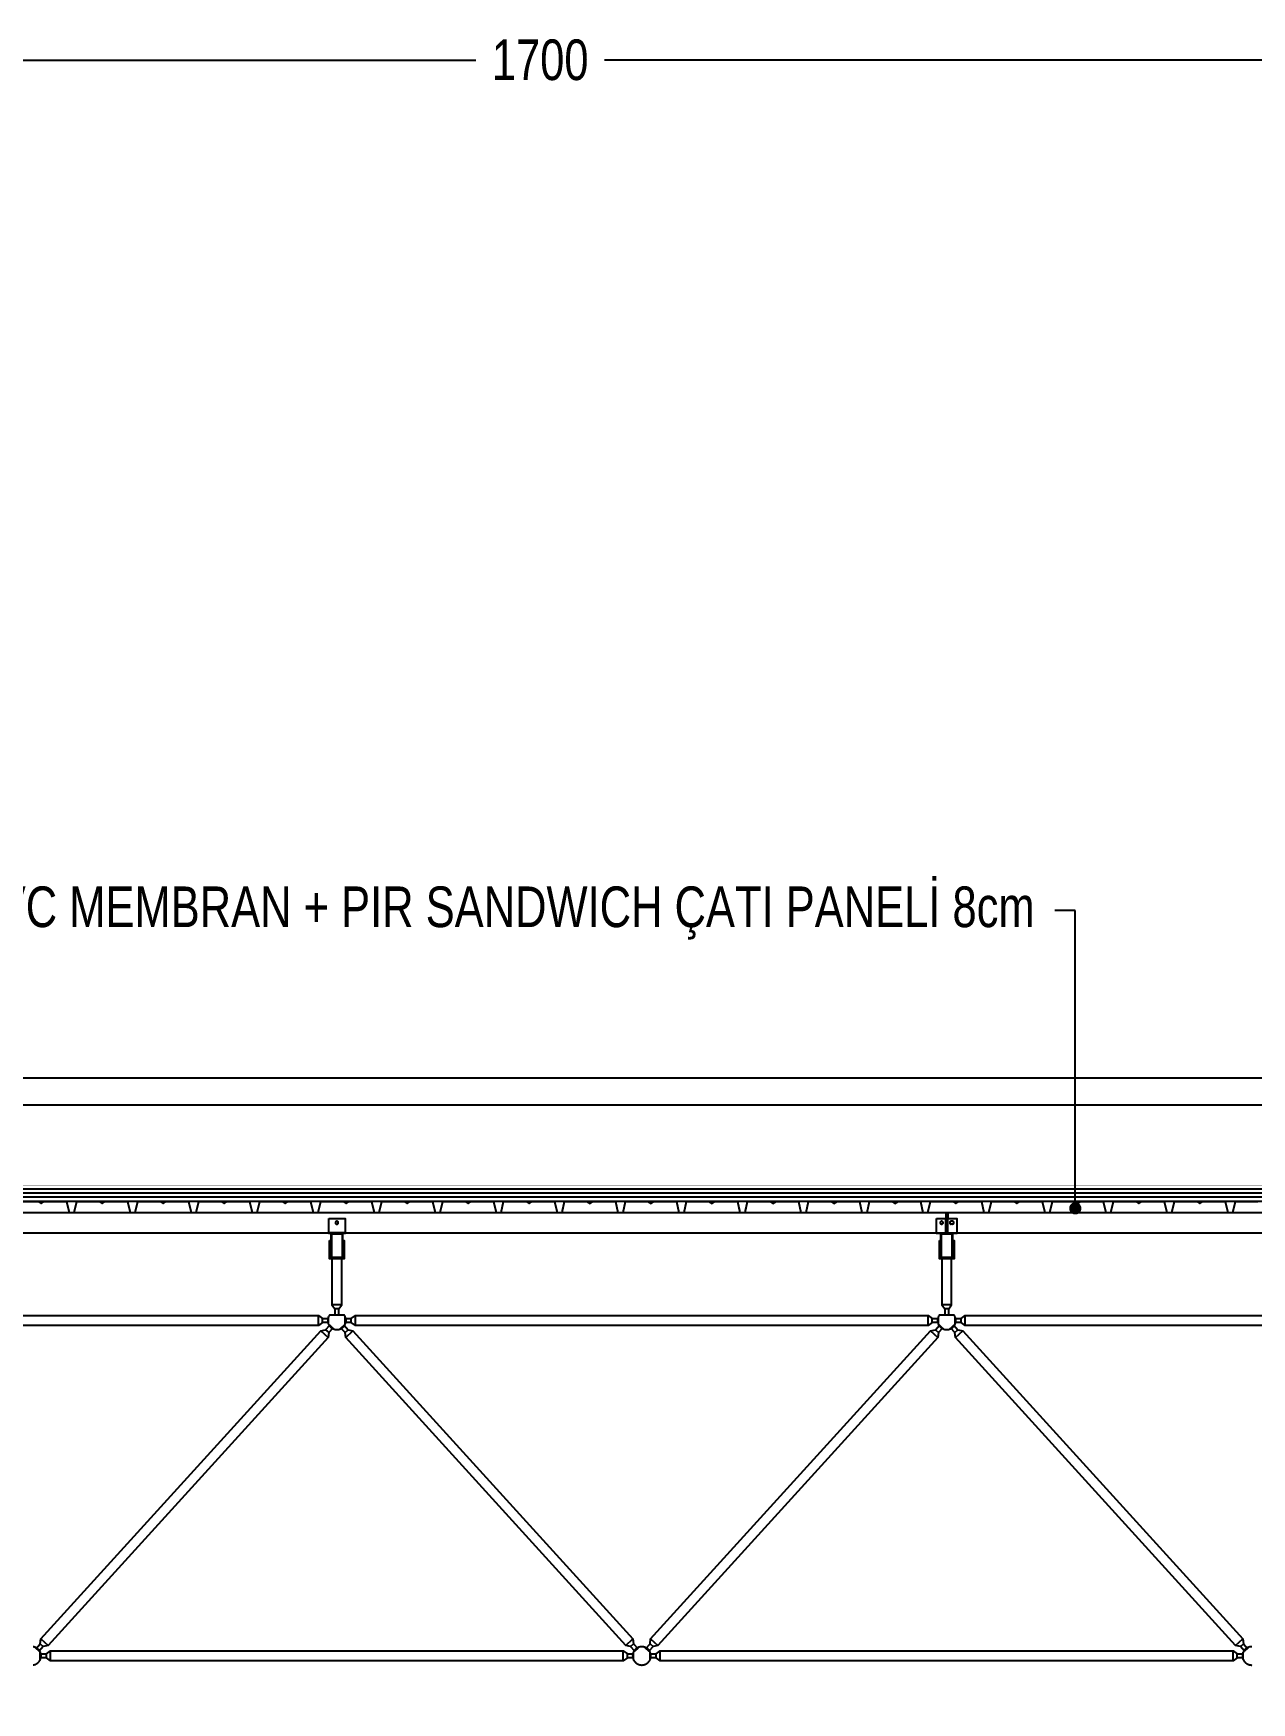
# Model space of a CAD drawing. Header units: centimetres. Extents: x 26569 to 160723, y -3143 to 14565.
# Drawn here: x 112708 to 113308, y -1002 to -180 of the extents above; entities that cross this region are included whole.
import ezdxf
from ezdxf import colors
from ezdxf.entities.mleader import LeaderData, LeaderLine
from ezdxf.math import Vec2, Vec3

# ---------------------------------------------------------------- set-up
doc = ezdxf.new("R2010")
doc.units = ezdxf.units.CM
doc.header["$LTSCALE"] = 100
doc.linetypes.add('HIDDEN', pattern=[9.525, 6.35, -3.175])
for name, color, linetype in [('A-ANNO-DIMS', 187, 'Continuous'), ('A-ELEV-02', 253, 'Continuous'), ('A-ELEV-04', 250, 'Continuous'), ('A-WALL-INSL', 249, 'Continuous'), ('A-WALL-SNWPNL', 200, 'Continuous'), ('S-STEL', 3, 'Continuous')]:
    doc.layers.add(name, color=color, linetype=linetype)
doc.styles.add('Fields_100', font='act_simplex.shx', dxfattribs={"width": 0.8, "height": 20})
doc.linetypes.add('BATTING', pattern='A,0.00254,-2.54,[134,ltypeshp.shx,S=2.54,R=0,X=-2.54,Y=0],-5.08,[134,ltypeshp.shx,S=2.54,R=180,X=2.54,Y=0],-2.54', length=10.16254)
doc.dimstyles.new('FIELDS_100', dxfattribs={"dimscale": 0, "dimtxt": 20, "dimasz": 5, "dimexe": 5, "dimexo": 5, "dimgap": 5, "dimtad": 0, "dimdec": 0, "dimzin": 0, "dimdsep": 46, "dimtxsty": 'Fields_100', "dimblk": 'DOT', "dimcen": 0.09, "dimclrt": 50, "dimadec": 0, "dimazin": 0, "dimtfac": 1, "dimtdec": 0, "dimtix": 1, "dimtofl": 0, "dimtmove": 1, "dimatfit": 3, "dimfxl": 5, "dimfxlon": 1, "dimtolj": 1, "dimtzin": 0, "dimarcsym": 0})

# ---------------------------------------------------------------- blocks, each defined once
blk = doc.blocks.new('_Dot')
at = {"color": 0, "linetype": 'ByBlock', "lineweight": -2}
blk.add_line((-0.5, 0), (-1, 0), dxfattribs=at)
at = {"color": 0, "linetype": 'ByBlock', "const_width": 0.5}
blk.add_lwpolyline([(-0.25, 0, 1), (0.25, 0, 1)], format="xyb", close=True, dxfattribs=at)
blk = doc.blocks.new('*D477')
at = {"layer": 'A-ANNO-DIMS', "color": 0, "lineweight": -2, "transparency": 16777216}
for p, q in [((112107.73, -198.45), (112107.73, -188.45)), ((113807.73, -198.45), (113807.73, -188.45)), ((112112.73, -193.45), (112926.06, -193.45)), ((113802.73, -193.45), (112989.4, -193.45))]:
    blk.add_line(p, q, dxfattribs=at)
at = {"layer": 'DEFPOINTS', "color": 0, "transparency": 16777216}
for p in [(113807.73, -193.45), (112107.73, -1038.45), (113807.73, -1038.45)]:
    blk.add_point(p, dxfattribs=at)
at = {"layer": 'A-ANNO-DIMS', "color": 0, "lineweight": -2, "transparency": 16777216, "xscale": 5, "yscale": 5, "zscale": 5, "rotation": 180}
blk.add_blockref('_Dot', (112107.73, -193.45), dxfattribs=at)
at = {"layer": 'A-ANNO-DIMS', "color": 0, "lineweight": -2, "transparency": 16777216, "xscale": 5, "yscale": 5, "zscale": 5}
blk.add_blockref('_Dot', (113807.73, -193.45), dxfattribs=at)
at = {"layer": 'A-ANNO-DIMS', "color": 50, "transparency": 16777216, "insert": (112957.73, -193.45), "char_height": 20, "attachment_point": 5, "style": 'Fields_100'}
blk.add_mtext('\\A1;1700', dxfattribs=at)

msp = doc.modelspace()

# ---------------------------------------------------------------- linework, layer by layer
at = {"layer": 'A-ELEV-02'}
for points in [[(104855.23, -760.44), (113852.73, -760.44)], [(113157.23, -760.44), (113157.23, -763.44)], [(113158.23, -760.44), (113158.23, -763.44)], [(104855.23, -770.44), (113852.73, -770.44)], [(112861.73, -770.44), (112853.73, -770.44)], [(113152.73, -770.44), (113162.73, -770.44)], [(113159.93, -764.74), (113159.91, -764.74), (113159.9, -764.74), (113159.88, -764.75), (113159.87, -764.75), (113159.85, -764.75), (113159.83, -764.75), (113159.82, -764.75), (113159.8, -764.76), (113159.79, -764.76), (113159.77, -764.76), (113159.75, -764.77), (113159.74, -764.77), (113159.72, -764.78), (113159.7, -764.78), (113159.69, -764.79), (113159.67, -764.79), (113159.66, -764.8), (113159.64, -764.81), (113159.62, -764.81), (113159.61, -764.82), (113159.59, -764.83), (113159.58, -764.84), (113159.56, -764.85), (113159.55, -764.86), (113159.53, -764.87), (113159.52, -764.88), (113159.5, -764.89), (113159.49, -764.9), (113159.47, -764.91), (113159.46, -764.92), (113159.45, -764.94), (113159.43, -764.95), (113159.42, -764.96), (113159.41, -764.98), (113159.4, -764.99), (113159.39, -765), (113159.38, -765.02), (113159.36, -765.03), (113159.35, -765.05), (113159.34, -765.06), (113159.33, -765.08), (113159.33, -765.09), (113159.32, -765.11), (113159.31, -765.12), (113159.3, -765.14), (113159.29, -765.15), (113159.29, -765.17), (113159.28, -765.19), (113159.27, -765.2), (113159.27, -765.22), (113159.26, -765.23), (113159.26, -765.25), (113159.25, -765.27), (113159.25, -765.28), (113159.24, -765.3), (113159.24, -765.32), (113159.24, -765.33), (113159.24, -765.35), (113159.23, -765.36), (113159.23, -765.38), (113159.23, -765.4), (113159.23, -765.41), (113159.23, -765.43), (113159.23, -765.44), (113159.23, -765.46), (113159.23, -765.48), (113159.23, -765.49), (113159.23, -765.51), (113159.23, -765.52), (113159.24, -765.54), (113159.24, -765.55), (113159.24, -765.57), (113159.24, -765.59), (113159.25, -765.6), (113159.25, -765.62), (113159.26, -765.64), (113159.26, -765.65), (113159.27, -765.67), (113159.27, -765.69), (113159.28, -765.7), (113159.29, -765.72), (113159.29, -765.73), (113159.3, -765.75), (113159.31, -765.77), (113159.32, -765.78), (113159.33, -765.8), (113159.33, -765.81), (113159.34, -765.83), (113159.35, -765.84), (113159.36, -765.86), (113159.38, -765.87), (113159.39, -765.89), (113159.4, -765.9), (113159.41, -765.91), (113159.42, -765.93), (113159.43, -765.94), (113159.45, -765.95), (113159.46, -765.96), (113159.47, -765.98), (113159.49, -765.99), (113159.5, -766), (113159.52, -766.01), (113159.53, -766.02), (113159.55, -766.03), (113159.56, -766.04), (113159.58, -766.05), (113159.59, -766.06), (113159.61, -766.07), (113159.62, -766.07), (113159.64, -766.08), (113159.66, -766.09), (113159.67, -766.09), (113159.69, -766.1), (113159.7, -766.11), (113159.72, -766.11), (113159.74, -766.12), (113159.75, -766.12), (113159.77, -766.13), (113159.79, -766.13), (113159.8, -766.13), (113159.82, -766.13), (113159.83, -766.14), (113159.85, -766.14), (113159.87, -766.14), (113159.88, -766.14), (113159.9, -766.14), (113159.91, -766.14), (113159.93, -766.14)], [(113160.53, -764.74), (113159.93, -764.74)], [(113160.53, -766.14), (113159.93, -766.14)], [(113160.53, -766.14), (113160.55, -766.14), (113160.56, -766.14), (113160.58, -766.14), (113160.59, -766.14), (113160.61, -766.14), (113160.62, -766.14), (113160.64, -766.13), (113160.66, -766.13), (113160.67, -766.13), (113160.69, -766.13), (113160.71, -766.12), (113160.72, -766.12), (113160.74, -766.11), (113160.76, -766.11), (113160.77, -766.1), (113160.79, -766.09), (113160.8, -766.09), (113160.82, -766.08), (113160.84, -766.07), (113160.85, -766.07), (113160.87, -766.06), (113160.88, -766.05), (113160.9, -766.04), (113160.91, -766.03), (113160.93, -766.02), (113160.94, -766.01), (113160.96, -766), (113160.97, -765.99), (113160.98, -765.98), (113161, -765.96), (113161.01, -765.95), (113161.02, -765.94), (113161.04, -765.93), (113161.05, -765.91), (113161.06, -765.9), (113161.07, -765.89), (113161.08, -765.87), (113161.1, -765.86), (113161.11, -765.84), (113161.12, -765.83), (113161.13, -765.81), (113161.13, -765.8), (113161.14, -765.78), (113161.15, -765.77), (113161.16, -765.75), (113161.17, -765.73), (113161.17, -765.72), (113161.18, -765.7), (113161.19, -765.69), (113161.19, -765.67), (113161.2, -765.65), (113161.2, -765.64), (113161.21, -765.62), (113161.21, -765.6), (113161.21, -765.59), (113161.22, -765.57), (113161.22, -765.55), (113161.22, -765.54), (113161.23, -765.52), (113161.23, -765.51), (113161.23, -765.49), (113161.23, -765.48), (113161.23, -765.46), (113161.23, -765.44), (113161.23, -765.43), (113161.23, -765.41), (113161.23, -765.4), (113161.23, -765.38), (113161.23, -765.36), (113161.22, -765.35), (113161.22, -765.33), (113161.22, -765.32), (113161.21, -765.3), (113161.21, -765.28), (113161.21, -765.27), (113161.2, -765.25), (113161.2, -765.23), (113161.19, -765.22), (113161.19, -765.2), (113161.18, -765.19), (113161.17, -765.17), (113161.17, -765.15), (113161.16, -765.14), (113161.15, -765.12), (113161.14, -765.11), (113161.13, -765.09), (113161.13, -765.08), (113161.12, -765.06), (113161.11, -765.05), (113161.1, -765.03), (113161.08, -765.02), (113161.07, -765), (113161.06, -764.99), (113161.05, -764.98), (113161.04, -764.96), (113161.02, -764.95), (113161.01, -764.94), (113161, -764.92), (113160.98, -764.91), (113160.97, -764.9), (113160.96, -764.89), (113160.94, -764.88), (113160.93, -764.87), (113160.91, -764.86), (113160.9, -764.85), (113160.88, -764.84), (113160.87, -764.83), (113160.85, -764.82), (113160.84, -764.81), (113160.82, -764.81), (113160.8, -764.8), (113160.79, -764.79), (113160.77, -764.79), (113160.76, -764.78), (113160.74, -764.78), (113160.72, -764.77), (113160.71, -764.77), (113160.69, -764.76), (113160.67, -764.76), (113160.66, -764.76), (113160.64, -764.75), (113160.62, -764.75), (113160.61, -764.75), (113160.59, -764.75), (113160.58, -764.75), (113160.56, -764.74), (113160.55, -764.74), (113160.53, -764.74)], [(112854.13, -776.04), (112854.63, -776.04)], [(112854.13, -777.44), (112854.63, -777.44)], [(112860.83, -776.04), (112861.33, -776.04)], [(112860.83, -777.44), (112861.33, -777.44)], [(113154.13, -776.04), (113154.63, -776.04)], [(113154.13, -777.44), (113154.63, -777.44)], [(113160.83, -776.04), (113161.33, -776.04)], [(113160.83, -777.44), (113161.33, -777.44)], [(112855.31, -783.24), (112855.31, -805.84), (112856.73, -807.84), (112856.73, -810.84)], [(112858.73, -810.84), (112858.73, -807.84), (112860.14, -805.84), (112860.14, -783.24)], [(113155.31, -783.24), (113155.31, -805.84), (113156.73, -807.84), (113156.73, -810.84)], [(113158.73, -810.84), (113158.73, -807.84), (113160.14, -805.84), (113160.14, -783.24)], [(112561.83, -812.54), (112564.83, -812.54), (112566.83, -811.13), (112848.63, -811.13), (112850.63, -812.54), (112853.63, -812.54)], [(112848.63, -815.96), (112848.63, -811.13)], [(112850.63, -814.54), (112850.63, -812.54)], [(112854.13, -810.84), (112854.04, -810.96), (112853.96, -811.09), (112853.88, -811.22), (112853.8, -811.35), (112853.73, -811.48), (112853.66, -811.62), (112853.6, -811.76), (112853.54, -811.91), (112853.48, -812.05), (112853.46, -812.13), (112853.43, -812.2), (112853.41, -812.28), (112853.39, -812.36), (112853.37, -812.43), (112853.35, -812.51), (112853.33, -812.59), (112853.32, -812.67), (112853.3, -812.74), (112853.29, -812.82), (112853.28, -812.9), (112853.27, -812.98), (112853.26, -813.06), (112853.25, -813.14), (112853.24, -813.22), (112853.24, -813.3), (112853.23, -813.38), (112853.23, -813.46), (112853.23, -813.54), (112853.23, -813.62), (112853.23, -813.7), (112853.24, -813.78), (112853.24, -813.86), (112853.25, -813.94), (112853.25, -814.01), (112853.26, -814.09), (112853.27, -814.17), (112853.29, -814.25), (112853.31, -814.4), (112853.35, -814.56), (112853.38, -814.71), (112853.43, -814.86), (112853.47, -815), (112853.52, -815.14), (112853.58, -815.29), (112853.64, -815.42), (112853.71, -815.56), (112853.77, -815.69), (112853.85, -815.82), (112853.93, -815.95), (112854.01, -816.07), (112854.1, -816.2), (112854.19, -816.32), (112854.29, -816.44), (112854.39, -816.56), (112854.5, -816.68), (112854.55, -816.73), (112854.61, -816.79), (112854.67, -816.84), (112854.73, -816.9), (112854.79, -816.95), (112854.85, -817), (112854.91, -817.05), (112854.97, -817.1), (112855.03, -817.15), (112855.1, -817.19), (112855.16, -817.24), (112855.23, -817.29), (112855.3, -817.33), (112855.36, -817.37), (112855.43, -817.41), (112855.5, -817.45), (112855.57, -817.49), (112855.64, -817.53), (112855.71, -817.57), (112855.78, -817.6), (112855.86, -817.64), (112855.93, -817.67), (112856, -817.7), (112856.08, -817.73), (112856.15, -817.76), (112856.22, -817.78), (112856.3, -817.81), (112856.37, -817.83), (112856.52, -817.88), (112856.67, -817.92), (112856.83, -817.95), (112856.98, -817.98), (112857.13, -818), (112857.28, -818.02), (112857.43, -818.03), (112857.58, -818.04), (112857.73, -818.04), (112857.88, -818.04), (112858.03, -818.03), (112858.18, -818.02), (112858.33, -818), (112858.48, -817.98), (112858.63, -817.95), (112858.79, -817.92), (112858.94, -817.88), (112859.09, -817.83), (112859.16, -817.81), (112859.24, -817.78), (112859.31, -817.76), (112859.38, -817.73), (112859.46, -817.7), (112859.53, -817.67), (112859.6, -817.64), (112859.68, -817.6), (112859.75, -817.57), (112859.82, -817.53), (112859.89, -817.49), (112859.96, -817.45), (112860.03, -817.41), (112860.1, -817.37), (112860.16, -817.33), (112860.23, -817.29), (112860.3, -817.24), (112860.36, -817.19), (112860.43, -817.15), (112860.49, -817.1), (112860.55, -817.05), (112860.61, -817), (112860.67, -816.95), (112860.73, -816.9), (112860.79, -816.84), (112860.85, -816.79), (112860.91, -816.73), (112860.96, -816.68), (112861.07, -816.56), (112861.17, -816.44), (112861.27, -816.32), (112861.36, -816.2), (112861.45, -816.07), (112861.53, -815.95), (112861.61, -815.82), (112861.69, -815.69), (112861.75, -815.56), (112861.82, -815.42), (112861.88, -815.29), (112861.94, -815.14), (112861.99, -815), (112862.03, -814.86), (112862.08, -814.71), (112862.11, -814.56), (112862.15, -814.4), (112862.17, -814.25), (112862.19, -814.17), (112862.2, -814.09), (112862.21, -814.01), (112862.21, -813.94), (112862.22, -813.86), (112862.22, -813.78), (112862.23, -813.7), (112862.23, -813.62), (112862.23, -813.54), (112862.23, -813.46), (112862.23, -813.38), (112862.22, -813.3), (112862.22, -813.22), (112862.21, -813.14), (112862.2, -813.06), (112862.19, -812.98), (112862.18, -812.9), (112862.17, -812.82), (112862.16, -812.74), (112862.14, -812.67), (112862.13, -812.59), (112862.11, -812.51), (112862.09, -812.43), (112862.07, -812.36), (112862.05, -812.28), (112862.03, -812.2), (112862, -812.13), (112861.98, -812.05), (112861.92, -811.91), (112861.86, -811.76), (112861.8, -811.62), (112861.73, -811.48), (112861.66, -811.35), (112861.58, -811.22), (112861.5, -811.09), (112861.42, -810.96), (112861.33, -810.84)], [(112853.63, -815.4), (112853.63, -811.69)], [(112854.13, -810.84), (112861.33, -810.84)], [(112860.14, -805.84), (112855.31, -805.84)], [(112858.73, -807.84), (112856.73, -807.84)], [(112861.83, -812.54), (112864.83, -812.54), (112866.83, -811.13), (113148.63, -811.13), (113150.63, -812.54), (113153.63, -812.54)], [(112861.83, -815.4), (112861.83, -811.69)], [(112864.83, -814.54), (112864.83, -812.54)], [(112866.83, -815.96), (112866.83, -811.13)], [(113148.63, -815.96), (113148.63, -811.13)], [(113150.63, -814.54), (113150.63, -812.54)], [(113154.13, -810.84), (113154.04, -810.96), (113153.96, -811.09), (113153.88, -811.22), (113153.8, -811.35), (113153.73, -811.48), (113153.66, -811.62), (113153.6, -811.76), (113153.54, -811.91), (113153.48, -812.05), (113153.46, -812.13), (113153.43, -812.2), (113153.41, -812.28), (113153.39, -812.36), (113153.37, -812.43), (113153.35, -812.51), (113153.33, -812.59), (113153.32, -812.67), (113153.3, -812.74), (113153.29, -812.82), (113153.28, -812.9), (113153.27, -812.98), (113153.26, -813.06), (113153.25, -813.14), (113153.24, -813.22), (113153.24, -813.3), (113153.23, -813.38), (113153.23, -813.46), (113153.23, -813.54), (113153.23, -813.62), (113153.23, -813.7), (113153.24, -813.78), (113153.24, -813.86), (113153.25, -813.94), (113153.25, -814.01), (113153.26, -814.09), (113153.27, -814.17), (113153.29, -814.25), (113153.31, -814.4), (113153.35, -814.56), (113153.38, -814.71), (113153.43, -814.86), (113153.47, -815), (113153.52, -815.14), (113153.58, -815.29), (113153.64, -815.42), (113153.71, -815.56), (113153.77, -815.69), (113153.85, -815.82), (113153.93, -815.95), (113154.01, -816.07), (113154.1, -816.2), (113154.19, -816.32), (113154.29, -816.44), (113154.39, -816.56), (113154.5, -816.68), (113154.55, -816.73), (113154.61, -816.79), (113154.67, -816.84), (113154.73, -816.9), (113154.79, -816.95), (113154.85, -817), (113154.91, -817.05), (113154.97, -817.1), (113155.03, -817.15), (113155.1, -817.19), (113155.16, -817.24), (113155.23, -817.29), (113155.3, -817.33), (113155.36, -817.37), (113155.43, -817.41), (113155.5, -817.45), (113155.57, -817.49), (113155.64, -817.53), (113155.71, -817.57), (113155.78, -817.6), (113155.86, -817.64), (113155.93, -817.67), (113156, -817.7), (113156.08, -817.73), (113156.15, -817.76), (113156.22, -817.78), (113156.3, -817.81), (113156.37, -817.83), (113156.52, -817.88), (113156.67, -817.92), (113156.83, -817.95), (113156.98, -817.98), (113157.13, -818), (113157.28, -818.02), (113157.43, -818.03), (113157.58, -818.04), (113157.73, -818.04), (113157.88, -818.04), (113158.03, -818.03), (113158.18, -818.02), (113158.33, -818), (113158.48, -817.98), (113158.63, -817.95), (113158.79, -817.92), (113158.94, -817.88), (113159.09, -817.83), (113159.16, -817.81), (113159.24, -817.78), (113159.31, -817.76), (113159.38, -817.73), (113159.46, -817.7), (113159.53, -817.67), (113159.6, -817.64), (113159.68, -817.6), (113159.75, -817.57), (113159.82, -817.53), (113159.89, -817.49), (113159.96, -817.45), (113160.03, -817.41), (113160.1, -817.37), (113160.16, -817.33), (113160.23, -817.29), (113160.3, -817.24), (113160.36, -817.19), (113160.43, -817.15), (113160.49, -817.1), (113160.55, -817.05), (113160.61, -817), (113160.67, -816.95), (113160.73, -816.9), (113160.79, -816.84), (113160.85, -816.79), (113160.91, -816.73), (113160.96, -816.68), (113161.07, -816.56), (113161.17, -816.44), (113161.27, -816.32), (113161.36, -816.2), (113161.45, -816.07), (113161.53, -815.95), (113161.61, -815.82), (113161.69, -815.69), (113161.75, -815.56), (113161.82, -815.42), (113161.88, -815.29), (113161.94, -815.14), (113161.99, -815), (113162.03, -814.86), (113162.08, -814.71), (113162.11, -814.56), (113162.15, -814.4), (113162.17, -814.25), (113162.19, -814.17), (113162.2, -814.09), (113162.21, -814.01), (113162.21, -813.94), (113162.22, -813.86), (113162.22, -813.78), (113162.23, -813.7), (113162.23, -813.62), (113162.23, -813.54), (113162.23, -813.46), (113162.23, -813.38), (113162.22, -813.3), (113162.22, -813.22), (113162.21, -813.14), (113162.2, -813.06), (113162.19, -812.98), (113162.18, -812.9), (113162.17, -812.82), (113162.16, -812.74), (113162.14, -812.67), (113162.13, -812.59), (113162.11, -812.51), (113162.09, -812.43), (113162.07, -812.36), (113162.05, -812.28), (113162.03, -812.2), (113162, -812.13), (113161.98, -812.05), (113161.92, -811.91), (113161.86, -811.76), (113161.8, -811.62), (113161.73, -811.48), (113161.66, -811.35), (113161.58, -811.22), (113161.5, -811.09), (113161.42, -810.96), (113161.33, -810.84)], [(113153.63, -815.4), (113153.63, -811.69)], [(113154.13, -810.84), (113161.33, -810.84)], [(113160.14, -805.84), (113155.31, -805.84)], [(113158.73, -807.84), (113156.73, -807.84)], [(113161.83, -812.54), (113164.83, -812.54), (113166.83, -811.13), (113448.63, -811.13), (113450.63, -812.54), (113453.63, -812.54)], [(113161.83, -815.4), (113161.83, -811.69)], [(113164.83, -814.54), (113164.83, -812.54)], [(113166.83, -815.96), (113166.83, -811.13)], [(112853.63, -814.54), (112850.63, -814.54), (112848.63, -815.96), (112566.83, -815.96), (112564.83, -814.54), (112561.83, -814.54)], [(112849.82, -818.65), (112853.4, -821.9)], [(112852.21, -818.12), (112853.69, -819.47)], [(112853.6, -815.33), (112856.34, -817.83)], [(112859.12, -817.83), (112861.86, -815.33)], [(112861.77, -819.47), (112863.25, -818.12)], [(113153.63, -814.54), (113150.63, -814.54), (113148.63, -815.96), (112866.83, -815.96), (112864.83, -814.54), (112861.83, -814.54)], [(112862.06, -821.9), (112865.64, -818.65)], [(113149.82, -818.65), (113153.4, -821.9)], [(113152.21, -818.12), (113153.69, -819.47)], [(113153.6, -815.33), (113156.34, -817.83)], [(113159.12, -817.83), (113161.86, -815.33)], [(113161.77, -819.47), (113163.25, -818.12)], [(113453.63, -814.54), (113450.63, -814.54), (113448.63, -815.96), (113166.83, -815.96), (113164.83, -814.54), (113161.83, -814.54)], [(113162.06, -821.9), (113165.64, -818.65)], [(112708.34, -983), (112708.44, -982.99), (112708.55, -982.97), (112708.65, -982.95), (112708.76, -982.92), (112708.86, -982.9), (112708.97, -982.87), (112709.07, -982.84), (112709.18, -982.8), (112709.28, -982.77), (112709.39, -982.73), (112709.49, -982.69), (112709.59, -982.64), (112709.7, -982.59), (112709.8, -982.54), (112709.9, -982.49), (112710, -982.43), (112710.1, -982.37), (112710.19, -982.31), (112710.29, -982.25), (112710.38, -982.18), (112710.48, -982.11), (112710.57, -982.04), (112710.66, -981.96), (112710.74, -981.89), (112710.83, -981.81), (112710.91, -981.73), (112710.99, -981.64), (112711.07, -981.56), (112711.15, -981.47), (112711.22, -981.38), (112711.3, -981.29), (112711.37, -981.2), (112711.43, -981.1), (112711.5, -981.01), (112711.56, -980.91), (112711.62, -980.81), (112711.67, -980.71), (112711.73, -980.61), (112711.78, -980.51), (112711.83, -980.41), (112711.87, -980.3), (112711.91, -980.2), (112711.95, -980.1), (112711.99, -979.99), (112712.02, -979.89), (112712.06, -979.78), (112712.08, -979.68), (112712.11, -979.57), (112712.13, -979.47), (112712.15, -979.36), (112712.17, -979.26), (112712.19, -979.15), (112712.2, -979.05), (112712.21, -978.95), (112712.22, -978.85), (112712.23, -978.74), (112712.23, -978.64), (112712.23, -978.54), (112712.23, -978.44), (112712.23, -978.34), (112712.22, -978.24), (112712.21, -978.14), (112712.2, -978.04), (112712.19, -977.93), (112712.17, -977.83), (112712.15, -977.72), (112712.13, -977.62), (112712.11, -977.52), (112712.08, -977.41), (112712.06, -977.31), (112712.02, -977.2), (112711.99, -977.1), (112711.95, -976.99), (112711.91, -976.89), (112711.87, -976.78), (112711.83, -976.68), (112711.78, -976.58), (112711.73, -976.48), (112711.67, -976.38), (112711.62, -976.28), (112711.56, -976.18), (112711.5, -976.08), (112711.43, -975.99), (112711.37, -975.89), (112711.3, -975.8), (112711.22, -975.71), (112711.15, -975.62), (112711.07, -975.53), (112710.99, -975.45), (112710.91, -975.36), (112710.83, -975.28), (112710.74, -975.2), (112710.66, -975.12), (112710.57, -975.05), (112710.48, -974.98), (112710.38, -974.91), (112710.29, -974.84), (112710.19, -974.78), (112710.1, -974.72), (112710, -974.66), (112709.9, -974.6), (112709.8, -974.55), (112709.7, -974.5), (112709.59, -974.45), (112709.49, -974.4), (112709.39, -974.36), (112709.28, -974.32), (112709.18, -974.28), (112709.07, -974.25), (112708.97, -974.22), (112708.86, -974.19), (112708.76, -974.16), (112708.65, -974.14), (112708.55, -974.12), (112708.44, -974.1), (112708.34, -974.09)], [(112709.12, -974.26), (112711.86, -976.76)], [(112711.77, -972.62), (112713.25, -973.96)], [(112711.83, -977.54), (112714.83, -977.54), (112716.83, -976.13), (112998.63, -976.13), (113000.63, -977.54), (113003.63, -977.54)], [(112711.83, -980.4), (112711.83, -976.69)], [(112712.06, -970.19), (112715.64, -973.43)], [(112716.83, -980.96), (112716.83, -976.13)], [(112998.63, -980.96), (112998.63, -976.13)], [(112999.82, -973.43), (113003.4, -970.19)], [(113002.21, -973.96), (113003.69, -972.62)], [(113003.6, -976.76), (113006.34, -974.26)], [(113003.63, -980.4), (113003.63, -976.69)], [(113009.12, -974.26), (113011.86, -976.76)], [(113011.77, -972.62), (113013.25, -973.96)], [(113011.83, -977.54), (113014.83, -977.54), (113016.83, -976.13), (113298.63, -976.13), (113300.63, -977.54), (113303.63, -977.54)], [(113011.83, -980.4), (113011.83, -976.69)], [(113012.06, -970.19), (113015.64, -973.43)], [(113016.83, -980.96), (113016.83, -976.13)], [(113298.63, -980.96), (113298.63, -976.13)], [(113299.82, -973.43), (113303.4, -970.19)], [(113302.21, -973.96), (113303.69, -972.62)], [(113307.83, -974.04), (113307.73, -974.04), (113307.63, -974.04), (113307.53, -974.05), (113307.43, -974.05), (113307.33, -974.06), (113307.22, -974.07), (113307.12, -974.09), (113307.02, -974.1), (113306.91, -974.12), (113306.81, -974.14), (113306.7, -974.16), (113306.6, -974.19), (113306.49, -974.22), (113306.39, -974.25), (113306.28, -974.28), (113306.18, -974.32), (113306.07, -974.36), (113305.97, -974.4), (113305.87, -974.45), (113305.76, -974.5), (113305.66, -974.55), (113305.56, -974.6), (113305.46, -974.66), (113305.36, -974.72), (113305.27, -974.78), (113305.17, -974.84), (113305.08, -974.91), (113304.98, -974.98), (113304.89, -975.05), (113304.8, -975.12), (113304.72, -975.2), (113304.63, -975.28), (113304.55, -975.36), (113304.47, -975.45), (113304.39, -975.53), (113304.31, -975.62), (113304.24, -975.71), (113304.16, -975.8), (113304.09, -975.89), (113304.03, -975.99), (113303.96, -976.08), (113303.9, -976.18), (113303.84, -976.28), (113303.79, -976.38), (113303.73, -976.48), (113303.68, -976.58), (113303.63, -976.68), (113303.59, -976.78), (113303.55, -976.89), (113303.51, -976.99), (113303.47, -977.1), (113303.44, -977.2), (113303.4, -977.31), (113303.37, -977.41), (113303.35, -977.52), (113303.33, -977.62), (113303.31, -977.72), (113303.29, -977.83), (113303.27, -977.93), (113303.26, -978.04), (113303.25, -978.14), (113303.24, -978.24), (113303.23, -978.34), (113303.23, -978.44), (113303.23, -978.54), (113303.23, -978.64), (113303.23, -978.74), (113303.24, -978.85), (113303.25, -978.95), (113303.26, -979.05), (113303.27, -979.15), (113303.29, -979.26), (113303.31, -979.36), (113303.33, -979.47), (113303.35, -979.57), (113303.37, -979.68), (113303.4, -979.78), (113303.44, -979.89), (113303.47, -979.99), (113303.51, -980.1), (113303.55, -980.2), (113303.59, -980.3), (113303.63, -980.41), (113303.68, -980.51), (113303.73, -980.61), (113303.79, -980.71), (113303.84, -980.81), (113303.9, -980.91), (113303.96, -981.01), (113304.03, -981.1), (113304.09, -981.2), (113304.16, -981.29), (113304.24, -981.38), (113304.31, -981.47), (113304.39, -981.56), (113304.47, -981.64), (113304.55, -981.73), (113304.63, -981.81), (113304.72, -981.89), (113304.8, -981.96), (113304.89, -982.04), (113304.98, -982.11), (113305.08, -982.18), (113305.17, -982.25), (113305.27, -982.31), (113305.36, -982.37), (113305.46, -982.43), (113305.56, -982.49), (113305.66, -982.54), (113305.76, -982.59), (113305.87, -982.64), (113305.97, -982.69), (113306.07, -982.73), (113306.18, -982.77), (113306.28, -982.8), (113306.39, -982.84), (113306.49, -982.87), (113306.6, -982.9), (113306.7, -982.92), (113306.81, -982.95), (113306.91, -982.97), (113307.02, -982.99), (113307.12, -983), (113307.22, -983.02), (113307.33, -983.03), (113307.43, -983.03), (113307.53, -983.04), (113307.63, -983.04), (113307.73, -983.04), (113307.83, -983.04)], [(113303.6, -976.76), (113306.34, -974.26)], [(113303.63, -980.4), (113303.63, -976.69)], [(113003.63, -979.54), (113000.63, -979.54), (112998.63, -980.96), (112716.83, -980.96), (112714.83, -979.54), (112711.83, -979.54)], [(112714.83, -979.54), (112714.83, -977.54)], [(113000.63, -979.54), (113000.63, -977.54)], [(113303.63, -979.54), (113300.63, -979.54), (113298.63, -980.96), (113016.83, -980.96), (113014.83, -979.54), (113011.83, -979.54)], [(113014.83, -979.54), (113014.83, -977.54)], [(113300.63, -979.54), (113300.63, -977.54)]]:
    msp.add_lwpolyline(points, dxfattribs=at)
for points in [[(112853.73, -763.44), (112861.73, -763.44), (112861.73, -770.74), (112853.73, -770.74)], [(113152.73, -763.44), (113162.73, -763.44), (113162.73, -770.74), (113152.73, -770.74)], [(112858.43, -765.44), (112858.43, -765.43), (112858.43, -765.41), (112858.43, -765.4), (112858.43, -765.38), (112858.43, -765.36), (112858.42, -765.35), (112858.42, -765.33), (112858.42, -765.32), (112858.42, -765.3), (112858.41, -765.28), (112858.41, -765.27), (112858.4, -765.25), (112858.4, -765.23), (112858.39, -765.22), (112858.39, -765.2), (112858.38, -765.19), (112858.37, -765.17), (112858.37, -765.15), (112858.36, -765.14), (112858.35, -765.12), (112858.34, -765.11), (112858.33, -765.09), (112858.33, -765.08), (112858.32, -765.06), (112858.31, -765.05), (112858.3, -765.03), (112858.28, -765.02), (112858.27, -765), (112858.26, -764.99), (112858.25, -764.98), (112858.24, -764.96), (112858.22, -764.95), (112858.21, -764.94), (112858.2, -764.92), (112858.19, -764.91), (112858.17, -764.9), (112858.16, -764.89), (112858.14, -764.88), (112858.13, -764.87), (112858.11, -764.86), (112858.1, -764.85), (112858.08, -764.84), (112858.07, -764.83), (112858.05, -764.82), (112858.04, -764.81), (112858.02, -764.81), (112858, -764.8), (112857.99, -764.79), (112857.97, -764.79), (112857.96, -764.78), (112857.94, -764.78), (112857.92, -764.77), (112857.91, -764.77), (112857.89, -764.76), (112857.87, -764.76), (112857.86, -764.76), (112857.84, -764.75), (112857.82, -764.75), (112857.81, -764.75), (112857.79, -764.75), (112857.78, -764.75), (112857.76, -764.74), (112857.75, -764.74), (112857.73, -764.74), (112857.71, -764.74), (112857.7, -764.74), (112857.68, -764.75), (112857.67, -764.75), (112857.65, -764.75), (112857.63, -764.75), (112857.62, -764.75), (112857.6, -764.76), (112857.59, -764.76), (112857.57, -764.76), (112857.55, -764.77), (112857.54, -764.77), (112857.52, -764.78), (112857.5, -764.78), (112857.49, -764.79), (112857.47, -764.79), (112857.46, -764.8), (112857.44, -764.81), (112857.42, -764.81), (112857.41, -764.82), (112857.39, -764.83), (112857.38, -764.84), (112857.36, -764.85), (112857.35, -764.86), (112857.33, -764.87), (112857.32, -764.88), (112857.3, -764.89), (112857.29, -764.9), (112857.27, -764.91), (112857.26, -764.92), (112857.25, -764.94), (112857.23, -764.95), (112857.22, -764.96), (112857.21, -764.98), (112857.2, -764.99), (112857.19, -765), (112857.18, -765.02), (112857.16, -765.03), (112857.15, -765.05), (112857.14, -765.06), (112857.13, -765.08), (112857.13, -765.09), (112857.12, -765.11), (112857.11, -765.12), (112857.1, -765.14), (112857.09, -765.15), (112857.09, -765.17), (112857.08, -765.19), (112857.07, -765.2), (112857.07, -765.22), (112857.06, -765.23), (112857.06, -765.25), (112857.05, -765.27), (112857.05, -765.28), (112857.04, -765.3), (112857.04, -765.32), (112857.04, -765.33), (112857.04, -765.35), (112857.03, -765.36), (112857.03, -765.38), (112857.03, -765.4), (112857.03, -765.41), (112857.03, -765.43), (112857.03, -765.44), (112857.03, -765.46), (112857.03, -765.47), (112857.03, -765.49), (112857.03, -765.51), (112857.03, -765.52), (112857.04, -765.54), (112857.04, -765.55), (112857.04, -765.57), (112857.04, -765.59), (112857.05, -765.6), (112857.05, -765.62), (112857.06, -765.64), (112857.06, -765.65), (112857.07, -765.67), (112857.07, -765.69), (112857.08, -765.7), (112857.09, -765.72), (112857.09, -765.73), (112857.1, -765.75), (112857.11, -765.77), (112857.12, -765.78), (112857.13, -765.8), (112857.13, -765.81), (112857.14, -765.83), (112857.15, -765.84), (112857.16, -765.86), (112857.18, -765.87), (112857.19, -765.88), (112857.2, -765.9), (112857.21, -765.91), (112857.22, -765.93), (112857.23, -765.94), (112857.25, -765.95), (112857.26, -765.96), (112857.27, -765.98), (112857.29, -765.99), (112857.3, -766), (112857.32, -766.01), (112857.33, -766.02), (112857.35, -766.03), (112857.36, -766.04), (112857.38, -766.05), (112857.39, -766.06), (112857.41, -766.07), (112857.42, -766.07), (112857.44, -766.08), (112857.46, -766.09), (112857.47, -766.09), (112857.49, -766.1), (112857.5, -766.11), (112857.52, -766.11), (112857.54, -766.12), (112857.55, -766.12), (112857.57, -766.13), (112857.59, -766.13), (112857.6, -766.13), (112857.62, -766.13), (112857.63, -766.14), (112857.65, -766.14), (112857.67, -766.14), (112857.68, -766.14), (112857.7, -766.14), (112857.71, -766.14), (112857.73, -766.14), (112857.75, -766.14), (112857.76, -766.14), (112857.78, -766.14), (112857.79, -766.14), (112857.81, -766.14), (112857.82, -766.14), (112857.84, -766.13), (112857.86, -766.13), (112857.87, -766.13), (112857.89, -766.13), (112857.91, -766.12), (112857.92, -766.12), (112857.94, -766.11), (112857.96, -766.11), (112857.97, -766.1), (112857.99, -766.09), (112858, -766.09), (112858.02, -766.08), (112858.04, -766.07), (112858.05, -766.07), (112858.07, -766.06), (112858.08, -766.05), (112858.1, -766.04), (112858.11, -766.03), (112858.13, -766.02), (112858.14, -766.01), (112858.16, -766), (112858.17, -765.99), (112858.19, -765.98), (112858.2, -765.96), (112858.21, -765.95), (112858.22, -765.94), (112858.24, -765.93), (112858.25, -765.91), (112858.26, -765.9), (112858.27, -765.88), (112858.28, -765.87), (112858.3, -765.86), (112858.31, -765.84), (112858.32, -765.83), (112858.33, -765.81), (112858.33, -765.8), (112858.34, -765.78), (112858.35, -765.77), (112858.36, -765.75), (112858.37, -765.73), (112858.37, -765.72), (112858.38, -765.7), (112858.39, -765.69), (112858.39, -765.67), (112858.4, -765.65), (112858.4, -765.64), (112858.41, -765.62), (112858.41, -765.6), (112858.42, -765.59), (112858.42, -765.57), (112858.42, -765.55), (112858.42, -765.54), (112858.43, -765.52), (112858.43, -765.51), (112858.43, -765.49), (112858.43, -765.47), (112858.43, -765.46)], [(113155.93, -765.44), (113155.93, -765.43), (113155.93, -765.41), (113155.93, -765.4), (113155.93, -765.38), (113155.93, -765.36), (113155.92, -765.35), (113155.92, -765.33), (113155.92, -765.32), (113155.91, -765.3), (113155.91, -765.28), (113155.91, -765.27), (113155.9, -765.25), (113155.9, -765.23), (113155.89, -765.22), (113155.89, -765.2), (113155.88, -765.19), (113155.87, -765.17), (113155.87, -765.15), (113155.86, -765.14), (113155.85, -765.12), (113155.84, -765.11), (113155.83, -765.09), (113155.83, -765.08), (113155.82, -765.06), (113155.81, -765.05), (113155.8, -765.03), (113155.78, -765.02), (113155.77, -765), (113155.76, -764.99), (113155.75, -764.98), (113155.74, -764.96), (113155.72, -764.95), (113155.71, -764.94), (113155.7, -764.92), (113155.68, -764.91), (113155.67, -764.9), (113155.66, -764.89), (113155.64, -764.88), (113155.63, -764.87), (113155.61, -764.86), (113155.6, -764.85), (113155.58, -764.84), (113155.57, -764.83), (113155.55, -764.82), (113155.54, -764.81), (113155.52, -764.81), (113155.5, -764.8), (113155.49, -764.79), (113155.47, -764.79), (113155.46, -764.78), (113155.44, -764.78), (113155.42, -764.77), (113155.41, -764.77), (113155.39, -764.76), (113155.37, -764.76), (113155.36, -764.76), (113155.34, -764.75), (113155.32, -764.75), (113155.31, -764.75), (113155.29, -764.75), (113155.28, -764.75), (113155.26, -764.74), (113155.25, -764.74), (113155.23, -764.74), (113155.21, -764.74), (113155.2, -764.74), (113155.18, -764.75), (113155.17, -764.75), (113155.15, -764.75), (113155.13, -764.75), (113155.12, -764.75), (113155.1, -764.76), (113155.09, -764.76), (113155.07, -764.76), (113155.05, -764.77), (113155.04, -764.77), (113155.02, -764.78), (113155, -764.78), (113154.99, -764.79), (113154.97, -764.79), (113154.96, -764.8), (113154.94, -764.81), (113154.92, -764.81), (113154.91, -764.82), (113154.89, -764.83), (113154.88, -764.84), (113154.86, -764.85), (113154.85, -764.86), (113154.83, -764.87), (113154.82, -764.88), (113154.8, -764.89), (113154.79, -764.9), (113154.77, -764.91), (113154.76, -764.92), (113154.75, -764.94), (113154.73, -764.95), (113154.72, -764.96), (113154.71, -764.98), (113154.7, -764.99), (113154.69, -765), (113154.68, -765.02), (113154.66, -765.03), (113154.65, -765.05), (113154.64, -765.06), (113154.63, -765.08), (113154.63, -765.09), (113154.62, -765.11), (113154.61, -765.12), (113154.6, -765.14), (113154.59, -765.15), (113154.59, -765.17), (113154.58, -765.19), (113154.57, -765.2), (113154.57, -765.22), (113154.56, -765.23), (113154.56, -765.25), (113154.55, -765.27), (113154.55, -765.28), (113154.54, -765.3), (113154.54, -765.32), (113154.54, -765.33), (113154.54, -765.35), (113154.53, -765.36), (113154.53, -765.38), (113154.53, -765.4), (113154.53, -765.41), (113154.53, -765.43), (113154.53, -765.44), (113154.53, -765.46), (113154.53, -765.48), (113154.53, -765.49), (113154.53, -765.51), (113154.53, -765.52), (113154.54, -765.54), (113154.54, -765.55), (113154.54, -765.57), (113154.54, -765.59), (113154.55, -765.6), (113154.55, -765.62), (113154.56, -765.64), (113154.56, -765.65), (113154.57, -765.67), (113154.57, -765.69), (113154.58, -765.7), (113154.59, -765.72), (113154.59, -765.73), (113154.6, -765.75), (113154.61, -765.77), (113154.62, -765.78), (113154.63, -765.8), (113154.63, -765.81), (113154.64, -765.83), (113154.65, -765.84), (113154.66, -765.86), (113154.68, -765.87), (113154.69, -765.89), (113154.7, -765.9), (113154.71, -765.91), (113154.72, -765.93), (113154.73, -765.94), (113154.75, -765.95), (113154.76, -765.96), (113154.77, -765.98), (113154.79, -765.99), (113154.8, -766), (113154.82, -766.01), (113154.83, -766.02), (113154.85, -766.03), (113154.86, -766.04), (113154.88, -766.05), (113154.89, -766.06), (113154.91, -766.07), (113154.92, -766.07), (113154.94, -766.08), (113154.96, -766.09), (113154.97, -766.09), (113154.99, -766.1), (113155, -766.11), (113155.02, -766.11), (113155.04, -766.12), (113155.05, -766.12), (113155.07, -766.13), (113155.09, -766.13), (113155.1, -766.13), (113155.12, -766.13), (113155.13, -766.14), (113155.15, -766.14), (113155.17, -766.14), (113155.18, -766.14), (113155.2, -766.14), (113155.21, -766.14), (113155.23, -766.14), (113155.25, -766.14), (113155.26, -766.14), (113155.28, -766.14), (113155.29, -766.14), (113155.31, -766.14), (113155.32, -766.14), (113155.34, -766.13), (113155.36, -766.13), (113155.37, -766.13), (113155.39, -766.13), (113155.41, -766.12), (113155.42, -766.12), (113155.44, -766.11), (113155.46, -766.11), (113155.47, -766.1), (113155.49, -766.09), (113155.5, -766.09), (113155.52, -766.08), (113155.54, -766.07), (113155.55, -766.07), (113155.57, -766.06), (113155.58, -766.05), (113155.6, -766.04), (113155.61, -766.03), (113155.63, -766.02), (113155.64, -766.01), (113155.66, -766), (113155.67, -765.99), (113155.68, -765.98), (113155.7, -765.96), (113155.71, -765.95), (113155.72, -765.94), (113155.74, -765.93), (113155.75, -765.91), (113155.76, -765.9), (113155.77, -765.89), (113155.78, -765.87), (113155.8, -765.86), (113155.81, -765.84), (113155.82, -765.83), (113155.83, -765.81), (113155.83, -765.8), (113155.84, -765.78), (113155.85, -765.77), (113155.86, -765.75), (113155.87, -765.73), (113155.87, -765.72), (113155.88, -765.7), (113155.89, -765.69), (113155.89, -765.67), (113155.9, -765.65), (113155.9, -765.64), (113155.91, -765.62), (113155.91, -765.6), (113155.91, -765.59), (113155.92, -765.57), (113155.92, -765.55), (113155.92, -765.54), (113155.93, -765.52), (113155.93, -765.51), (113155.93, -765.49), (113155.93, -765.48), (113155.93, -765.46)], [(112854.13, -774.24), (112854.63, -774.24), (112854.63, -782.74), (112860.83, -782.74), (112860.83, -774.24), (112861.33, -774.24), (112861.33, -783.24), (112854.13, -783.24)], [(113154.13, -774.24), (113154.63, -774.24), (113154.63, -782.74), (113160.83, -782.74), (113160.83, -774.24), (113161.33, -774.24), (113161.33, -783.24), (113154.13, -783.24)], [(112709.75, -974.84), (112711.77, -972.62), (112712.06, -970.19), (112849.82, -818.65), (112852.21, -818.12), (112854.23, -815.9), (112855.71, -817.25), (112853.69, -819.47), (112853.4, -821.9), (112715.64, -973.43), (112713.25, -973.96), (112711.23, -976.18)], [(113004.23, -976.18), (113002.21, -973.96), (112999.82, -973.43), (112862.06, -821.9), (112861.77, -819.47), (112859.75, -817.25), (112861.23, -815.9), (112863.25, -818.12), (112865.64, -818.65), (113003.4, -970.19), (113003.69, -972.62), (113005.71, -974.84)], [(113009.75, -974.84), (113011.77, -972.62), (113012.06, -970.19), (113149.82, -818.65), (113152.21, -818.12), (113154.23, -815.9), (113155.71, -817.25), (113153.69, -819.47), (113153.4, -821.9), (113015.64, -973.43), (113013.25, -973.96), (113011.23, -976.18)], [(113304.23, -976.18), (113302.21, -973.96), (113299.82, -973.43), (113162.06, -821.9), (113161.77, -819.47), (113159.75, -817.25), (113161.23, -815.9), (113163.25, -818.12), (113165.64, -818.65), (113303.4, -970.19), (113303.69, -972.62), (113305.71, -974.84)], [(113012.23, -978.54), (113012.23, -978.44), (113012.23, -978.34), (113012.22, -978.24), (113012.21, -978.14), (113012.2, -978.04), (113012.19, -977.93), (113012.17, -977.83), (113012.15, -977.72), (113012.13, -977.62), (113012.11, -977.52), (113012.08, -977.41), (113012.06, -977.31), (113012.02, -977.2), (113011.99, -977.1), (113011.95, -976.99), (113011.91, -976.89), (113011.87, -976.78), (113011.83, -976.68), (113011.78, -976.58), (113011.73, -976.48), (113011.67, -976.38), (113011.62, -976.28), (113011.56, -976.18), (113011.5, -976.08), (113011.43, -975.99), (113011.37, -975.89), (113011.3, -975.8), (113011.22, -975.71), (113011.15, -975.62), (113011.07, -975.53), (113010.99, -975.45), (113010.91, -975.36), (113010.83, -975.28), (113010.74, -975.2), (113010.66, -975.12), (113010.57, -975.05), (113010.48, -974.98), (113010.38, -974.91), (113010.29, -974.84), (113010.19, -974.78), (113010.1, -974.72), (113010, -974.66), (113009.9, -974.6), (113009.8, -974.55), (113009.7, -974.5), (113009.59, -974.45), (113009.49, -974.4), (113009.39, -974.36), (113009.28, -974.32), (113009.18, -974.28), (113009.07, -974.25), (113008.97, -974.22), (113008.86, -974.19), (113008.76, -974.16), (113008.65, -974.14), (113008.55, -974.12), (113008.44, -974.1), (113008.34, -974.09), (113008.24, -974.07), (113008.13, -974.06), (113008.03, -974.05), (113007.93, -974.05), (113007.83, -974.04), (113007.73, -974.04), (113007.63, -974.04), (113007.53, -974.05), (113007.43, -974.05), (113007.33, -974.06), (113007.22, -974.07), (113007.12, -974.09), (113007.02, -974.1), (113006.91, -974.12), (113006.81, -974.14), (113006.7, -974.16), (113006.6, -974.19), (113006.49, -974.22), (113006.39, -974.25), (113006.28, -974.28), (113006.18, -974.32), (113006.07, -974.36), (113005.97, -974.4), (113005.87, -974.45), (113005.76, -974.5), (113005.66, -974.55), (113005.56, -974.6), (113005.46, -974.66), (113005.36, -974.72), (113005.27, -974.78), (113005.17, -974.84), (113005.08, -974.91), (113004.98, -974.98), (113004.89, -975.05), (113004.8, -975.12), (113004.72, -975.2), (113004.63, -975.28), (113004.55, -975.36), (113004.47, -975.45), (113004.39, -975.53), (113004.31, -975.62), (113004.24, -975.71), (113004.16, -975.8), (113004.09, -975.89), (113004.03, -975.99), (113003.96, -976.08), (113003.9, -976.18), (113003.84, -976.28), (113003.79, -976.38), (113003.73, -976.48), (113003.68, -976.58), (113003.63, -976.68), (113003.59, -976.78), (113003.55, -976.89), (113003.51, -976.99), (113003.47, -977.1), (113003.44, -977.2), (113003.4, -977.31), (113003.37, -977.41), (113003.35, -977.52), (113003.33, -977.62), (113003.31, -977.72), (113003.29, -977.83), (113003.27, -977.93), (113003.26, -978.04), (113003.25, -978.14), (113003.24, -978.24), (113003.23, -978.34), (113003.23, -978.44), (113003.23, -978.54), (113003.23, -978.64), (113003.23, -978.74), (113003.24, -978.85), (113003.25, -978.95), (113003.26, -979.05), (113003.27, -979.15), (113003.29, -979.26), (113003.31, -979.36), (113003.33, -979.47), (113003.35, -979.57), (113003.37, -979.68), (113003.4, -979.78), (113003.44, -979.89), (113003.47, -979.99), (113003.51, -980.1), (113003.55, -980.2), (113003.59, -980.3), (113003.63, -980.41), (113003.68, -980.51), (113003.73, -980.61), (113003.79, -980.71), (113003.84, -980.81), (113003.9, -980.91), (113003.96, -981.01), (113004.03, -981.1), (113004.09, -981.2), (113004.16, -981.29), (113004.24, -981.38), (113004.31, -981.47), (113004.39, -981.56), (113004.47, -981.64), (113004.55, -981.73), (113004.63, -981.81), (113004.72, -981.89), (113004.8, -981.96), (113004.89, -982.04), (113004.98, -982.11), (113005.08, -982.18), (113005.17, -982.25), (113005.27, -982.31), (113005.36, -982.37), (113005.46, -982.43), (113005.56, -982.49), (113005.66, -982.54), (113005.76, -982.59), (113005.87, -982.64), (113005.97, -982.69), (113006.07, -982.73), (113006.18, -982.77), (113006.28, -982.8), (113006.39, -982.84), (113006.49, -982.87), (113006.6, -982.9), (113006.7, -982.92), (113006.81, -982.95), (113006.91, -982.97), (113007.02, -982.99), (113007.12, -983), (113007.22, -983.02), (113007.33, -983.03), (113007.43, -983.03), (113007.53, -983.04), (113007.63, -983.04), (113007.73, -983.04), (113007.83, -983.04), (113007.93, -983.04), (113008.03, -983.03), (113008.13, -983.03), (113008.24, -983.02), (113008.34, -983), (113008.44, -982.99), (113008.55, -982.97), (113008.65, -982.95), (113008.76, -982.92), (113008.86, -982.9), (113008.97, -982.87), (113009.07, -982.84), (113009.18, -982.8), (113009.28, -982.77), (113009.39, -982.73), (113009.49, -982.69), (113009.59, -982.64), (113009.7, -982.59), (113009.8, -982.54), (113009.9, -982.49), (113010, -982.43), (113010.1, -982.37), (113010.19, -982.31), (113010.29, -982.25), (113010.38, -982.18), (113010.48, -982.11), (113010.57, -982.04), (113010.66, -981.96), (113010.74, -981.89), (113010.83, -981.81), (113010.91, -981.73), (113010.99, -981.64), (113011.07, -981.56), (113011.15, -981.47), (113011.22, -981.38), (113011.3, -981.29), (113011.37, -981.2), (113011.43, -981.1), (113011.5, -981.01), (113011.56, -980.91), (113011.62, -980.81), (113011.67, -980.71), (113011.73, -980.61), (113011.78, -980.51), (113011.83, -980.41), (113011.87, -980.3), (113011.91, -980.2), (113011.95, -980.1), (113011.99, -979.99), (113012.02, -979.89), (113012.06, -979.78), (113012.08, -979.68), (113012.11, -979.57), (113012.13, -979.47), (113012.15, -979.36), (113012.17, -979.26), (113012.19, -979.15), (113012.2, -979.05), (113012.21, -978.95), (113012.22, -978.85), (113012.23, -978.74), (113012.23, -978.64)]]:
    msp.add_lwpolyline(points, close=True, dxfattribs=at)
at = {"layer": 'A-ELEV-02', "linetype": 'HIDDEN', "ltscale": 0.1}
for points in [[(113157.23, -770.44), (113157.23, -763.44)], [(113158.23, -770.44), (113158.23, -763.44)]]:
    msp.add_lwpolyline(points, dxfattribs=at)
at = {"layer": 'A-ELEV-04'}
for p, q in [((122968.28, -694.3), (103052.48, -694.3)), ((104871.32, -707.43), (122929.69, -707.43))]:
    msp.add_line(p, q, dxfattribs=at)
at = {"layer": 'A-WALL-INSL', "ltscale": 0.002, "const_width": 0.2}
msp.add_lwpolyline([(122937.73, -746.94), (104865.23, -746.94)], dxfattribs=at)
at = {"layer": 'A-WALL-INSL', "linetype": 'BATTING', "ltscale": 0.002}
for points in [[(122937.73, -748.94), (104865.23, -748.94)], [(122937.73, -752.94), (104865.23, -752.94)]]:
    msp.add_lwpolyline(points, dxfattribs=at)
at = {"layer": 'A-WALL-INSL', "ltscale": 0.002}
for points in [[(122937.73, -750.94), (104865.23, -750.94)], [(122937.73, -754.94), (104865.23, -754.94)]]:
    msp.add_lwpolyline(points, dxfattribs=at)
at = {"layer": 'A-WALL-SNWPNL', "ltscale": 100}
for points in [[(112699.77, -754.94), (112710.77, -754.94), (112712.27, -755.94), (112713.77, -754.94), (112724.77, -754.94), (112726.02, -760.44), (112728.52, -760.44), (112729.77, -754.94), (112740.77, -754.94), (112742.27, -755.94), (112743.77, -754.94), (112754.77, -754.94), (112756.02, -760.44), (112758.52, -760.44), (112759.77, -754.94), (112770.77, -754.94), (112772.27, -755.94), (112773.77, -754.94), (112784.77, -754.94), (112786.02, -760.44), (112788.52, -760.44), (112788.96, -758.49)], [(112785.57, -758.49), (112786.02, -760.44), (112788.52, -760.44), (112789.77, -754.94), (112800.77, -754.94), (112802.27, -755.94), (112803.77, -754.94), (112814.77, -754.94), (112816.02, -760.44), (112818.52, -760.44), (112819.77, -754.94), (112830.77, -754.94), (112832.27, -755.94), (112833.77, -754.94), (112844.77, -754.94), (112846.02, -760.44), (112848.52, -760.44), (112849.77, -754.94), (112860.77, -754.94), (112862.27, -755.94), (112863.77, -754.94), (112874.77, -754.94), (112876.02, -760.44), (112878.52, -760.44), (112878.96, -758.49)], [(112875.57, -758.49), (112876.02, -760.44), (112878.52, -760.44), (112879.77, -754.94), (112890.77, -754.94), (112892.27, -755.94), (112893.77, -754.94), (112904.77, -754.94), (112906.02, -760.44), (112908.52, -760.44), (112909.77, -754.94), (112920.77, -754.94), (112922.27, -755.94), (112923.77, -754.94), (112934.77, -754.94), (112936.02, -760.44), (112938.52, -760.44), (112939.77, -754.94), (112950.77, -754.94), (112952.27, -755.94), (112953.77, -754.94), (112964.77, -754.94), (112966.02, -760.44), (112968.52, -760.44), (112968.96, -758.49)], [(112965.57, -758.49), (112966.02, -760.44), (112968.52, -760.44), (112969.77, -754.94), (112980.77, -754.94), (112982.27, -755.94), (112983.77, -754.94), (112994.77, -754.94), (112996.02, -760.44), (112998.52, -760.44), (112999.77, -754.94), (113010.77, -754.94), (113012.27, -755.94), (113013.77, -754.94), (113024.77, -754.94), (113026.02, -760.44), (113028.52, -760.44), (113029.77, -754.94), (113040.77, -754.94), (113042.27, -755.94), (113043.77, -754.94), (113054.77, -754.94), (113056.02, -760.44), (113058.52, -760.44), (113058.96, -758.49)], [(113055.57, -758.49), (113056.02, -760.44), (113058.52, -760.44), (113059.77, -754.94), (113070.77, -754.94), (113072.27, -755.94), (113073.77, -754.94), (113084.77, -754.94), (113086.02, -760.44), (113088.52, -760.44), (113089.77, -754.94), (113100.77, -754.94), (113102.27, -755.94), (113103.77, -754.94), (113114.77, -754.94), (113116.02, -760.44), (113118.52, -760.44), (113119.77, -754.94), (113130.77, -754.94), (113132.27, -755.94), (113133.77, -754.94), (113144.77, -754.94), (113146.02, -760.44), (113148.52, -760.44), (113148.96, -758.49)], [(113145.57, -758.49), (113146.02, -760.44), (113148.52, -760.44), (113149.77, -754.94), (113160.77, -754.94), (113162.27, -755.94), (113163.77, -754.94), (113174.77, -754.94), (113176.02, -760.44), (113178.52, -760.44), (113179.77, -754.94), (113190.77, -754.94), (113192.27, -755.94), (113193.77, -754.94), (113204.77, -754.94), (113206.02, -760.44), (113208.52, -760.44), (113209.77, -754.94), (113220.77, -754.94), (113222.27, -755.94), (113223.77, -754.94), (113234.77, -754.94), (113236.02, -760.44), (113238.52, -760.44), (113238.96, -758.49)], [(113235.57, -758.49), (113236.02, -760.44), (113238.52, -760.44), (113239.77, -754.94), (113250.77, -754.94), (113252.27, -755.94), (113253.77, -754.94), (113264.77, -754.94), (113266.02, -760.44), (113268.52, -760.44), (113269.77, -754.94), (113280.77, -754.94), (113282.27, -755.94), (113283.77, -754.94), (113294.77, -754.94), (113296.02, -760.44), (113298.52, -760.44), (113299.77, -754.94), (113310.77, -754.94)]]:
    msp.add_lwpolyline(points, dxfattribs=at)
at = {"layer": 'S-STEL'}
for points in [[(112860.73, -782.74), (112860.73, -770.74), (112854.73, -770.74), (112854.73, -782.74)], [(113160.73, -782.74), (113160.73, -770.74), (113154.73, -770.74), (113154.73, -782.74)]]:
    msp.add_lwpolyline(points, dxfattribs=at)
for points in [[(112860.43, -771.04), (112855.03, -771.04), (112855.03, -782.44), (112860.43, -782.44)], [(113160.43, -771.04), (113155.03, -771.04), (113155.03, -782.44), (113160.43, -782.44)]]:
    msp.add_lwpolyline(points, close=True, dxfattribs=at)

# ---------------------------------------------------------------- dimensions: what is measured, and where the dimension line sits
at = {"layer": 'A-ANNO-DIMS'}
dim = msp.add_linear_dim(base=(113807.73, -193.45), p1=(112107.73, -1038.45), p2=(113807.73, -1038.45), dimstyle='FIELDS_100', override={"dimscale": 1}, dxfattribs=at)
dim.commit()
dim.dimension.update_dxf_attribs({"geometry": '*D477', "text_midpoint": (112957.73, -193.45)})

# ---------------------------------------------------------------- leaders
ml = msp.add_multileader_mtext('Standard', dxfattribs=at)
ml.set_content('PVC MEMBRAN + PIR SANDWICH ÇATI PANELİ 8cm', color=50, style='Fields_100')
ml.set_leader_properties(color=256)
ml.set_arrow_properties(name='DOT')
ml.build(insert=Vec2(0, 0))
ml.multileader.update_dxf_attribs({"dogleg_length": 10, "arrow_head_size": 6})
ctx = ml.context
ctx.base_point, ctx.char_height, ctx.arrow_head_size, ctx.landing_gap_size, ctx.plane_origin = Vec3(112564.71, -611.92), 20, 6, 10, Vec3(113675.62, -656.66)
ctx.text_align_type = 2
notes = []
notes.append((ctx, [(0, (1, 1, 0), (113220.99, -611.92), (-1, 0), 10, [(0, [(113220.99, -758.39)], 0, [])])]))
ctx.mtext.insert, ctx.mtext.alignment, ctx.mtext.flow_direction = Vec3(113200.99, -600.02), 3, 5
for ctx, leaders in notes:
    for number, flags, end, landing, length, lines in leaders:
        leader = LeaderData()
        leader.index, (leader.has_last_leader_line, leader.has_dogleg_vector, leader.attachment_direction) = number, flags
        leader.last_leader_point, leader.dogleg_vector, leader.dogleg_length = Vec3(end), Vec3(landing), length
        for number, points, colour, breaks in lines:
            line = LeaderLine()
            line.index, line.vertices, line.color, line.breaks = number, Vec3.list(points), colors.encode_raw_color(colour), breaks
            leader.lines.append(line)
        ctx.leaders.append(leader)

doc.saveas('drawing.dxf')
